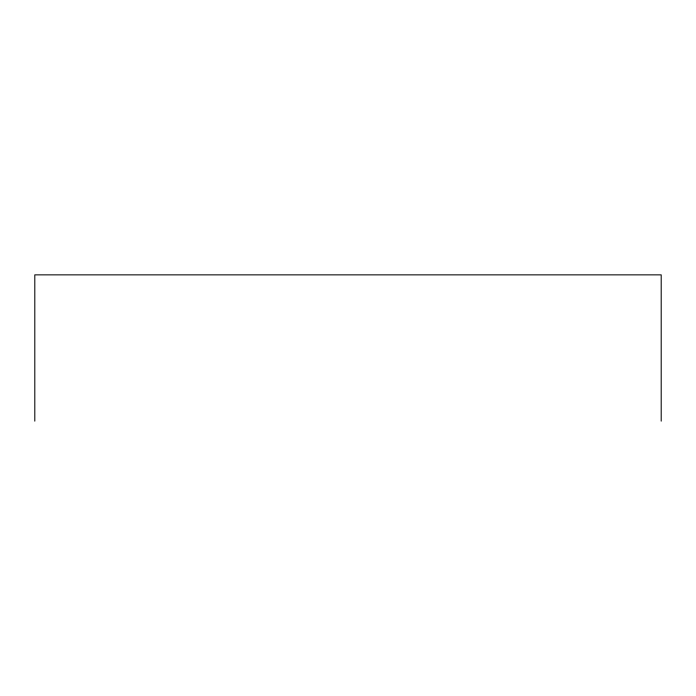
<?xml version="1.0" encoding="UTF-8"?>
<svg xmlns="http://www.w3.org/2000/svg" width="696" height="696" viewBox="0 0 696 696"><rect width="100%" height="100%" fill="white"/><g stroke="black" fill="none" stroke-linecap="round" stroke-linejoin="round"><path stroke-width="1.04" d="M661.2 421.141L661.2 274.859L34.8 274.859L34.8 421.141"/></g></svg>
